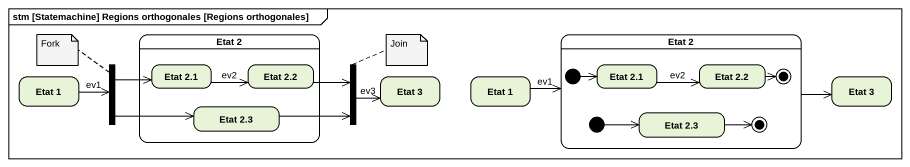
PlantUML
@startuml
mainframe stm [Statemachine] Regions orthogonales [Regions orthogonales]
hide empty description
state fork1 <<fork>>
state "Etat 2" as Etat_2 {
  state "Etat 2.1" as Etat_2_1
  state "Etat 2.2" as Etat_2_2
  state "Etat 2.3" as Etat_2_3_2
}
state fork2 <<join>>
state "Etat 2" as Etat_2_3 {
  state initial1 <<start>>
  state "Etat 2.1" as Etat_2_1_2
  state "Etat 2.2" as Etat_2_2_2
  state final1 <<end>>
  state initial2 <<start>>
  state "Etat 2.3" as Etat_2_3_3
  state final2 <<end>>
}
state "Etat 1" as Etat_1
state "Etat 3" as Etat_3
state "Etat 1" as Etat_1_2
state "Etat 3" as Etat_3_2
fork1 -right-> Etat_2_1
fork1 -right-> Etat_2_3_2
Etat_2_1 -right-> Etat_2_2 : ev2
Etat_2_2 -right-> fork2
fork2 -right-> Etat_3 : ev3
Etat_2_3 -right-> Etat_3_2
initial1 -right-> Etat_2_1_2
Etat_2_1_2 -right-> Etat_2_2_2 : ev2
Etat_2_2_2 -right-> final1
Etat_1 -right-> fork1 : ev1
Etat_2_3_2 -right-> fork2
Etat_1_2 -right-> Etat_2_3 : ev1
initial2 -right-> Etat_2_3_3
Etat_2_3_3 -right-> final2
note top of fork1 : Fork
note top of fork2 : Join
@enduml
